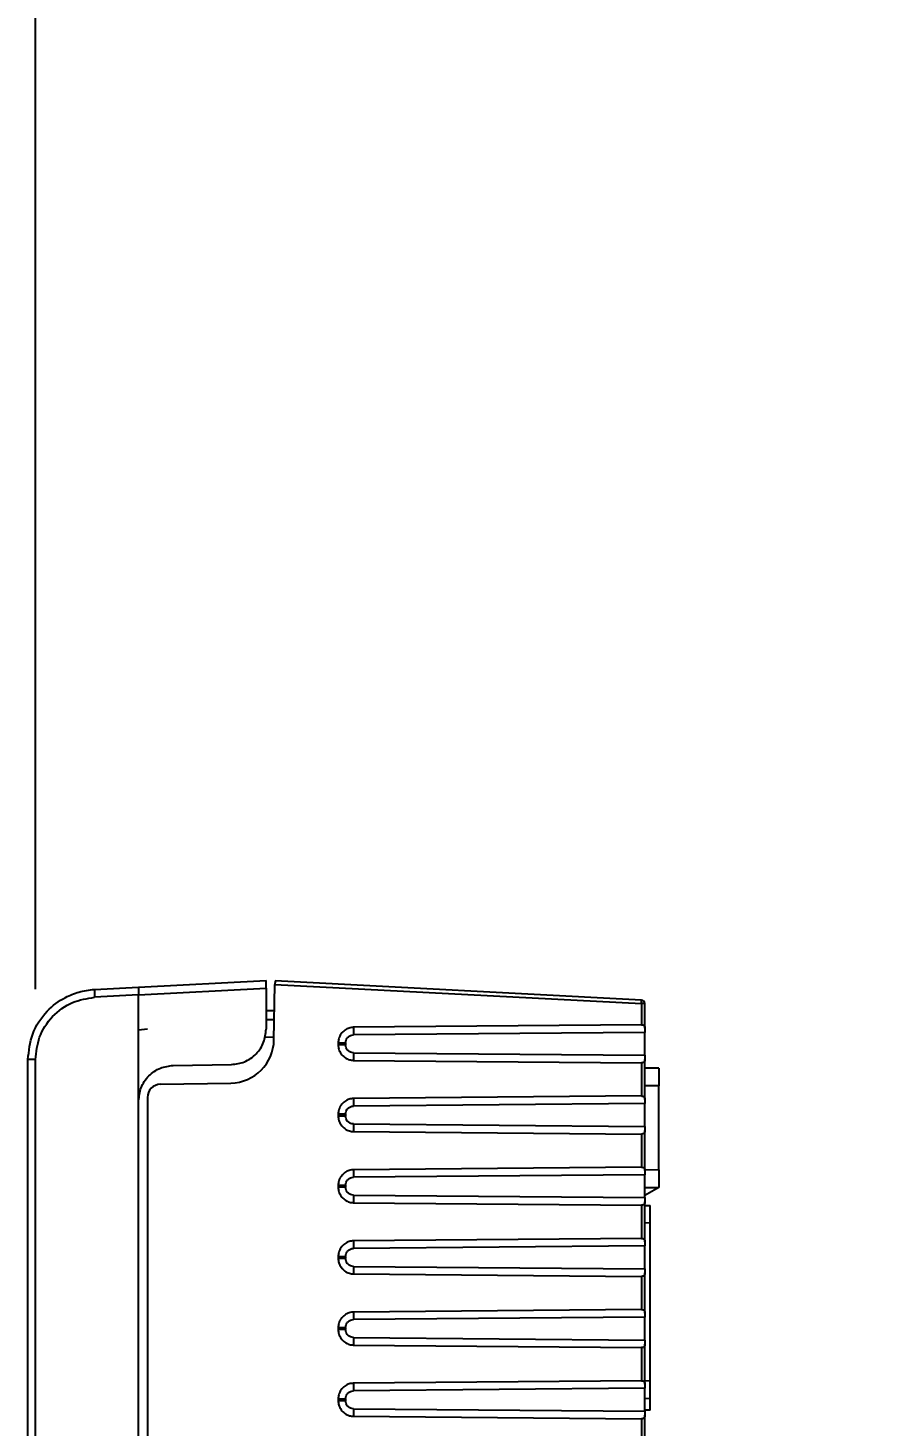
# Model space of a CAD drawing. Extents: x 150 to 4150, y 50 to 2920.
# Drawn here: x 1826.4 to 1946.3, y 2013.8 to 2212.7 of the extents above; entities that cross this region are included whole.
import ezdxf

# ---------------------------------------------------------------- set-up
doc = ezdxf.new("R2010")
doc.units = 0
doc.header["$LTSCALE"] = 10
doc.linetypes.add('SLD-KATı', pattern=[0])
doc.layers.get('0').update_dxf_attribs({"linetype": 'CONTINUOUS'})
doc.styles.add('SLDTEXTSTYLE1', font='GOTHIC.TTF', dxfattribs={"width": 0.913})
doc.dimstyles.new('SLDDIMSTYLE1', dxfattribs={"dimtxt": 35, "dimasz": 33.02, "dimexe": 0, "dimexo": 0.0625, "dimgap": 8.75, "dimtad": 1, "dimdec": 0, "dimlfac": 0.4, "dimrnd": 1e-09, "dimzin": 12, "dimtxsty": 'SLDTEXTSTYLE1', "dimsah": 1, "dimcen": 0.09, "dimazin": 3, "dimtfac": 1, "dimtdec": 0, "dimtofl": 0, "dimtmove": 0, "dimatfit": 3, "dimtolj": 1, "dimtzin": 12})

# ---------------------------------------------------------------- blocks, each defined once
blk = doc.blocks.new('_D_6')
at = {"color": 7, "linetype": 'SLD-KATı'}
for p, q in [((1827.42, 2075.93), (1827.42, 2774.35)), ((2420.73, 2483.92), (2420.73, 2774.35)), ((2420.73, 2764.35), (1827.42, 2764.35))]:
    blk.add_line(p, q, dxfattribs=at)
for points in [[(1827.42, 2764.35), (1860.44, 2759.27), (1860.44, 2769.43)], [(2420.73, 2764.35), (2387.71, 2769.43), (2387.71, 2759.27)]]:
    blk.add_solid(points, dxfattribs=at)
at = {"color": 7, "linetype": 'SLD-KATı', "insert": (2084.92, 2809.05), "char_height": 35, "attachment_point": 1, "style": 'SLDTEXTSTYLE1'}
blk.add_mtext('237', dxfattribs=at)

msp = doc.modelspace()

# ---------------------------------------------------------------- linework, layer by layer
at = {"color": 7, "linetype": 'SLD-KATı'}
for p, q in [((1835.83, 2075.92), (1842.08, 2076.24)), ((1842.08, 2076.24), (1860.23, 2077.19)), ((1861.35, 2068.73), (1861.49, 2076.63)), ((1861.49, 2076.63), (1913.63, 2073.9)), ((1913.63, 2074.39), (1861.5, 2077.13)), ((1842.1, 2075.12), (1835.83, 2074.79)), ((1842.1, 2075.12), (1860.23, 2076.07)), ((1842.1, 2075.12), (1842.1, 2075.12)), ((1842.1, 2060.09), (1842.1, 2075.12)), ((1860.23, 2076.07), (1860.23, 2070.24)), ((1860.23, 2072.9), (1861.43, 2072.92)), ((1913.63, 2073.9), (1913.63, 2070.87)), ((1914.1, 2073.9), (1913.63, 2073.9)), ((1914.1, 2070.38), (1914.1, 2073.9)), ((1842.1, 2070.16), (1843.35, 2070.32)), ((1913.63, 2070.87), (1872.68, 2070.52)), ((1914.1, 2070.38), (1914.1, 2069.8)), ((1870.49, 2068.31), (1870.49, 2068.02)), ((1870.49, 2068.31), (1871.54, 2068.31)), ((1871.54, 2068.31), (1871.54, 2068.02)), ((1914.1, 2069.8), (1872.65, 2069.44)), ((1914.1, 2066.54), (1914.1, 2069.8)), ((1871.54, 2068.02), (1870.49, 2068.02)), ((1872.65, 2066.9), (1914.1, 2066.54)), ((1914.1, 2066.54), (1914.1, 2065.95)), ((1827.42, 2065.93), (1826.35, 2065.93)), ((1826.35, 1968.96), (1826.35, 2065.93)), ((1827.42, 1970.38), (1827.42, 2065.93)), ((1847.02, 2065.09), (1855.32, 2065.24)), ((1872.68, 2065.82), (1913.63, 2065.46)), ((1913.63, 2065.46), (1913.63, 2060.75)), ((1914.1, 2060.26), (1914.1, 2065.95)), ((1916.1, 2064.69), (1914.1, 2064.71)), ((1916.1, 2064.69), (1916.1, 2062.19)), ((1845.2, 2062.41), (1855.21, 2062.59)), ((1843.35, 2060.54), (1843.35, 1969.98)), ((1913.63, 2060.75), (1872.68, 2060.39)), ((1916.1, 2062.19), (1914.1, 2062.21)), ((1914.1, 2060.26), (1914.1, 2059.67)), ((1916.1, 2050.24), (1916.1, 2062.19)), ((1842.1, 1969.97), (1842.1, 2060.09)), ((1914.1, 2059.67), (1872.65, 2059.31)), ((1914.1, 2056.41), (1914.1, 2059.67)), ((1870.49, 2058.19), (1870.49, 2057.9)), ((1870.49, 2058.19), (1871.54, 2058.19)), ((1871.54, 2057.9), (1870.49, 2057.9)), ((1871.54, 2058.19), (1871.54, 2057.9)), ((1872.65, 2056.77), (1914.1, 2056.41)), ((1914.1, 2056.41), (1914.1, 2055.83)), ((1872.68, 2055.69), (1913.63, 2055.34)), ((1913.63, 2055.34), (1913.63, 2050.62)), ((1914.1, 2050.13), (1914.1, 2055.83)), ((1913.63, 2050.62), (1872.68, 2050.27)), ((1914.1, 2049.55), (1872.65, 2049.19)), ((1916.1, 2050.24), (1914.1, 2050.22)), ((1914.1, 2050.13), (1914.1, 2049.55)), ((1914.1, 2046.29), (1914.1, 2049.55)), ((1916.1, 2050.24), (1916.1, 2047.74)), ((1870.49, 2048.06), (1870.49, 2047.77)), ((1870.49, 2048.06), (1871.54, 2048.06)), ((1871.54, 2047.77), (1870.49, 2047.77)), ((1871.54, 2048.06), (1871.54, 2047.77)), ((1872.65, 2046.65), (1914.1, 2046.29)), ((1914.1, 2047.72), (1916.1, 2047.74)), ((1916.1, 2047.74), (1914.1, 2046.58)), ((1872.68, 2045.57), (1913.63, 2045.21)), ((1913.63, 2045.21), (1913.63, 2040.5)), ((1914.1, 2046.29), (1914.1, 2045.7)), ((1914.1, 2040.01), (1914.1, 2045.7)), ((1914.1, 2045.19), (1914.85, 2045.17)), ((1914.85, 2042.67), (1914.1, 2042.69)), ((1914.85, 2020.22), (1914.85, 2042.67)), ((1913.63, 2040.5), (1872.68, 2040.14)), ((1914.1, 2039.42), (1872.65, 2039.06)), ((1914.1, 2040.01), (1914.1, 2039.42)), ((1914.1, 2036.16), (1914.1, 2039.42)), ((1870.49, 2037.94), (1870.49, 2037.65)), ((1870.49, 2037.94), (1871.54, 2037.94)), ((1871.54, 2037.65), (1870.49, 2037.65)), ((1871.54, 2037.94), (1871.54, 2037.65)), ((1872.65, 2036.52), (1914.1, 2036.16)), ((1872.68, 2035.44), (1913.63, 2035.09)), ((1913.63, 2035.09), (1913.63, 2030.37)), ((1914.1, 2036.16), (1914.1, 2035.58)), ((1914.1, 2029.88), (1914.1, 2035.58)), ((1914.1, 2029.3), (1872.65, 2028.94)), ((1913.63, 2030.37), (1872.68, 2030.02)), ((1914.1, 2029.88), (1914.1, 2029.3)), ((1914.1, 2026.04), (1914.1, 2029.3)), ((1870.49, 2027.81), (1870.49, 2027.52)), ((1870.49, 2027.81), (1871.54, 2027.81)), ((1871.54, 2027.52), (1870.49, 2027.52)), ((1871.54, 2027.81), (1871.54, 2027.52)), ((1872.65, 2026.4), (1914.1, 2026.04)), ((1872.68, 2025.32), (1913.63, 2024.96)), ((1913.63, 2024.96), (1913.63, 2020.25)), ((1914.1, 2026.04), (1914.1, 2025.45)), ((1914.1, 2019.76), (1914.1, 2025.45)), ((1914.1, 2019.17), (1872.65, 2018.81)), ((1913.63, 2020.25), (1872.68, 2019.89)), ((1914.85, 2020.22), (1914.1, 2020.19)), ((1914.1, 2019.76), (1914.1, 2019.17)), ((1914.1, 2015.91), (1914.1, 2019.17)), ((1870.49, 2017.69), (1870.49, 2017.4)), ((1870.49, 2017.69), (1871.54, 2017.69)), ((1871.54, 2017.4), (1870.49, 2017.4)), ((1871.54, 2017.69), (1871.54, 2017.4)), ((1914.85, 2017.72), (1914.1, 2017.69)), ((1872.65, 2016.27), (1914.1, 2015.91)), ((1872.68, 2015.19), (1913.63, 2014.84)), ((1913.63, 2014.84), (1913.63, 2010.12)), ((1914.85, 2016.07), (1914.1, 2016.04)), ((1914.1, 2015.91), (1914.1, 2015.33)), ((1914.1, 2009.63), (1914.1, 2015.33))]:
    msp.add_line(p, q, dxfattribs=at)
at = {"color": 8, "linetype": 'SLD-KATı'}
for p, q in [((1860.23, 2071.63), (1861.4, 2071.65)), ((1860.02, 2069.12), (1861.36, 2069.15))]:
    msp.add_line(p, q, dxfattribs=at)
at = {"color": 7, "linetype": 'SLD-KATı', "flags": 128}
msp.add_lwpolyline([(1861.5, 2077.13), (1861.5, 2077.12), (1861.5, 2077.09), (1861.5, 2077.04), (1861.5, 2076.98), (1861.5, 2076.9), (1861.49, 2076.82), (1861.49, 2076.72), (1861.49, 2076.63)], dxfattribs=at)
at = {"color": 7, "linetype": 'SLD-KATı'}
for centre, radius, start, end in [((1841.2, 2075.35), 5.4, 174.0283, 185.9717), ((1911.26, 2074.14), 2.39, 353.9969, 6.0031), ((1913.6, 2073.9), 0.5, 0, 87), ((1886.82, 2069.68), 14.17, 176.6001, 180.9619), ((1855.1, 2068.84), 6.25, 271, 359), ((1886.82, 2066.66), 14.17, 179.0383, 183.3997), ((1845.23, 2060.54), 1.88, 91, 180), ((1886.82, 2059.55), 14.17, 176.6001, 180.9619), ((1886.82, 2056.53), 14.17, 179.0383, 183.3997), ((1886.82, 2049.43), 14.17, 176.6001, 180.9618), ((1886.83, 2046.41), 14.17, 179.0384, 183.3996), ((1886.82, 2039.3), 14.17, 176.6001, 180.9618), ((1886.83, 2036.28), 14.17, 179.0384, 183.3996), ((1886.83, 2029.18), 14.17, 176.6004, 180.9616), ((1886.82, 2026.16), 14.17, 179.0382, 183.3999), ((1886.83, 2019.05), 14.17, 176.6004, 180.9616), ((1886.82, 2016.03), 14.17, 179.0382, 183.3999)]:
    msp.add_arc(centre, radius, start, end, dxfattribs=at)
for points, knots in [([(1842.08, 2076.24), (1842.08, 2076.24), (1842.08, 2076.22), (1842.07, 2076.13), (1842.07, 2076), (1842.08, 2075.79), (1842.09, 2075.49), (1842.1, 2075.24), (1842.1, 2075.12)], [0, 0, 0, 0, 0.155052, 0.30158, 0.439586, 0.569055, 0.801427, 1, 1, 1, 1]), ([(1860.23, 2076.07), (1860.23, 2076.15), (1860.23, 2076.31), (1860.23, 2076.54), (1860.23, 2076.74), (1860.23, 2076.96), (1860.23, 2077.15), (1860.23, 2077.18), (1860.23, 2077.19)], [0, 0, 0, 0, 0.140265, 0.276226, 0.407891, 0.535261, 0.776064, 1, 1, 1, 1]), ([(1826.35, 2065.93), (1826.49, 2067.16), (1826.76, 2069.69), (1828.82, 2072.82), (1831.28, 2074.68), (1833.64, 2075.65), (1835.07, 2075.83), (1835.83, 2075.92)], [0, 0, 0, 0, 0.243222, 0.499083, 0.714496, 0.848586, 1, 1, 1, 1]), ([(1827.42, 2065.93), (1827.54, 2067.01), (1827.78, 2069.26), (1829.71, 2072.18), (1832.53, 2074.26), (1834.76, 2074.62), (1835.83, 2074.79)], [0, 0, 0, 0, 0.2406266, 0.499777, 0.7590787, 1, 1, 1, 1]), ([(1855.32, 2065.24), (1855.94, 2065.31), (1856.9, 2065.43), (1858.04, 2066.06), (1858.82, 2066.71), (1859.45, 2067.5), (1860.06, 2068.65), (1860.16, 2069.61), (1860.23, 2070.24)], [0, 0, 0, 0, 0.239692, 0.369768, 0.500021, 0.630088, 0.76033, 1, 1, 1, 1]), ([(1872.68, 2070.52), (1872.47, 2070.5), (1872.02, 2070.45), (1871.39, 2070.12), (1870.86, 2069.59), (1870.54, 2068.95), (1870.51, 2068.5), (1870.49, 2068.31)], [0, 0, 0, 0, 0.182529, 0.392913, 0.610074, 0.833199, 1, 1, 1, 1]), ([(1913.63, 2070.87), (1913.68, 2070.87), (1913.78, 2070.87), (1913.9, 2070.83), (1914, 2070.76), (1914.08, 2070.65), (1914.1, 2070.51), (1914.1, 2070.41), (1914.1, 2070.38)], [0, 0, 0, 0, 0.1539008, 0.307678, 0.4636596, 0.6324535, 0.8948247, 1, 1, 1, 1]), ([(1871.54, 2068.31), (1871.55, 2068.45), (1871.58, 2068.67), (1871.71, 2068.93), (1871.86, 2069.11), (1872.04, 2069.26), (1872.3, 2069.4), (1872.51, 2069.42), (1872.65, 2069.44)], [0, 0, 0, 0, 0.2394273, 0.3710918, 0.4997774, 0.6315338, 0.7602795, 1, 1, 1, 1]), ([(1870.49, 2068.02), (1870.51, 2067.81), (1870.55, 2067.36), (1870.88, 2066.73), (1871.4, 2066.2), (1872.04, 2065.87), (1872.48, 2065.84), (1872.68, 2065.82)], [0, 0, 0, 0, 0.182555, 0.39237, 0.609389, 0.832518, 1, 1, 1, 1]), ([(1872.65, 2066.9), (1872.51, 2066.91), (1872.29, 2066.94), (1872.03, 2067.08), (1871.86, 2067.23), (1871.71, 2067.4), (1871.58, 2067.66), (1871.55, 2067.88), (1871.54, 2068.02)], [0, 0, 0, 0, 0.239721, 0.3715, 0.50023, 0.631917, 0.760572, 1, 1, 1, 1]), ([(1842.1, 2060.09), (1842.17, 2060.72), (1842.27, 2061.68), (1842.88, 2062.83), (1843.51, 2063.62), (1844.29, 2064.27), (1845.44, 2064.9), (1846.4, 2065.02), (1847.02, 2065.09)], [0, 0, 0, 0, 0.239669, 0.369724, 0.499979, 0.630051, 0.76029, 1, 1, 1, 1]), ([(1914.1, 2065.95), (1914.1, 2065.88), (1914.1, 2065.75), (1914.04, 2065.61), (1913.93, 2065.52), (1913.8, 2065.47), (1913.68, 2065.46), (1913.63, 2065.46)], [0, 0, 0, 0, 0.265369, 0.47439, 0.649661, 0.825653, 1, 1, 1, 1]), ([(1872.68, 2060.39), (1872.47, 2060.37), (1872.02, 2060.33), (1871.39, 2060), (1870.86, 2059.46), (1870.54, 2058.82), (1870.51, 2058.38), (1870.49, 2058.19)], [0, 0, 0, 0, 0.182531, 0.392916, 0.610071, 0.833197, 1, 1, 1, 1]), ([(1913.63, 2060.75), (1913.68, 2060.75), (1913.78, 2060.74), (1913.9, 2060.7), (1914, 2060.64), (1914.08, 2060.52), (1914.1, 2060.39), (1914.1, 2060.29), (1914.1, 2060.26)], [0, 0, 0, 0, 0.1539008, 0.307678, 0.4636596, 0.6324535, 0.8948247, 1, 1, 1, 1]), ([(1871.54, 2058.19), (1871.55, 2058.33), (1871.58, 2058.55), (1871.71, 2058.81), (1871.86, 2058.99), (1872.04, 2059.13), (1872.3, 2059.27), (1872.51, 2059.3), (1872.65, 2059.31)], [0, 0, 0, 0, 0.239411, 0.371079, 0.499767, 0.631526, 0.760274, 1, 1, 1, 1]), ([(1870.49, 2057.9), (1870.51, 2057.69), (1870.55, 2057.24), (1870.88, 2056.6), (1871.4, 2056.07), (1872.04, 2055.75), (1872.48, 2055.71), (1872.68, 2055.69)], [0, 0, 0, 0, 0.182555, 0.39237, 0.609389, 0.832518, 1, 1, 1, 1]), ([(1872.65, 2056.77), (1872.51, 2056.79), (1872.29, 2056.81), (1872.03, 2056.95), (1871.86, 2057.1), (1871.71, 2057.28), (1871.58, 2057.54), (1871.55, 2057.76), (1871.54, 2057.9)], [0, 0, 0, 0, 0.239727, 0.371497, 0.500228, 0.631916, 0.760591, 1, 1, 1, 1]), ([(1914.1, 2055.83), (1914.1, 2055.76), (1914.1, 2055.63), (1914.04, 2055.48), (1913.93, 2055.4), (1913.8, 2055.34), (1913.68, 2055.34), (1913.63, 2055.34)], [0, 0, 0, 0, 0.265369, 0.47439, 0.649661, 0.825653, 1, 1, 1, 1]), ([(1913.63, 2050.62), (1913.68, 2050.62), (1913.78, 2050.62), (1913.9, 2050.58), (1914, 2050.51), (1914.08, 2050.4), (1914.1, 2050.26), (1914.1, 2050.16), (1914.1, 2050.13)], [0, 0, 0, 0, 0.1538998, 0.3076759, 0.4636393, 0.6324559, 0.8948254, 1, 1, 1, 1]), ([(1872.68, 2050.27), (1872.47, 2050.25), (1872.02, 2050.2), (1871.39, 2049.87), (1870.86, 2049.34), (1870.54, 2048.7), (1870.51, 2048.25), (1870.49, 2048.06)], [0, 0, 0, 0, 0.182531, 0.392916, 0.610071, 0.833197, 1, 1, 1, 1]), ([(1871.54, 2048.06), (1871.55, 2048.2), (1871.58, 2048.42), (1871.71, 2048.68), (1871.86, 2048.86), (1872.04, 2049.01), (1872.3, 2049.15), (1872.51, 2049.17), (1872.65, 2049.19)], [0, 0, 0, 0, 0.23941, 0.371076, 0.499763, 0.631535, 0.760272, 1, 1, 1, 1]), ([(1870.49, 2047.77), (1870.51, 2047.56), (1870.55, 2047.11), (1870.88, 2046.48), (1871.4, 2045.95), (1872.04, 2045.62), (1872.48, 2045.59), (1872.68, 2045.57)], [0, 0, 0, 0, 0.182545, 0.39237, 0.609383, 0.832517, 1, 1, 1, 1]), ([(1872.65, 2046.65), (1872.51, 2046.66), (1872.29, 2046.69), (1872.03, 2046.83), (1871.86, 2046.98), (1871.71, 2047.15), (1871.58, 2047.41), (1871.55, 2047.63), (1871.54, 2047.77)], [0, 0, 0, 0, 0.239727, 0.371497, 0.500228, 0.631916, 0.760591, 1, 1, 1, 1]), ([(1914.1, 2045.7), (1914.1, 2045.63), (1914.1, 2045.5), (1914.04, 2045.36), (1913.93, 2045.27), (1913.8, 2045.22), (1913.68, 2045.21), (1913.63, 2045.21)], [0, 0, 0, 0, 0.265338, 0.474387, 0.649659, 0.825652, 1, 1, 1, 1]), ([(1914.85, 2042.67), (1914.85, 2042.99), (1914.85, 2043.65), (1914.86, 2044.48), (1914.85, 2045.05), (1914.85, 2045.13), (1914.85, 2045.17)], [0, 0, 0, 0, 0.250039, 0.499997, 0.74996, 1, 1, 1, 1]), ([(1913.63, 2040.5), (1913.68, 2040.5), (1913.78, 2040.49), (1913.9, 2040.45), (1914, 2040.39), (1914.08, 2040.27), (1914.1, 2040.14), (1914.1, 2040.04), (1914.1, 2040.01)], [0, 0, 0, 0, 0.153899, 0.307675, 0.463638, 0.632454, 0.894792, 1, 1, 1, 1]), ([(1872.68, 2040.14), (1872.47, 2040.12), (1872.02, 2040.08), (1871.39, 2039.75), (1870.86, 2039.21), (1870.54, 2038.57), (1870.51, 2038.13), (1870.49, 2037.94)], [0, 0, 0, 0, 0.182531, 0.392916, 0.610071, 0.833197, 1, 1, 1, 1]), ([(1871.54, 2037.94), (1871.55, 2038.08), (1871.58, 2038.3), (1871.71, 2038.56), (1871.86, 2038.74), (1872.04, 2038.88), (1872.3, 2039.02), (1872.51, 2039.05), (1872.65, 2039.06)], [0, 0, 0, 0, 0.23941, 0.371076, 0.499763, 0.631535, 0.760272, 1, 1, 1, 1]), ([(1870.49, 2037.65), (1870.51, 2037.44), (1870.55, 2036.99), (1870.88, 2036.35), (1871.4, 2035.82), (1872.04, 2035.5), (1872.48, 2035.46), (1872.68, 2035.44)], [0, 0, 0, 0, 0.182545, 0.39237, 0.609383, 0.832517, 1, 1, 1, 1]), ([(1872.65, 2036.52), (1872.51, 2036.54), (1872.29, 2036.56), (1872.03, 2036.7), (1871.86, 2036.85), (1871.71, 2037.03), (1871.58, 2037.29), (1871.55, 2037.51), (1871.54, 2037.65)], [0, 0, 0, 0, 0.2397277, 0.3714981, 0.5002432, 0.6319148, 0.7605906, 1, 1, 1, 1]), ([(1914.1, 2035.58), (1914.1, 2035.51), (1914.1, 2035.38), (1914.04, 2035.23), (1913.93, 2035.15), (1913.8, 2035.09), (1913.68, 2035.09), (1913.63, 2035.09)], [0, 0, 0, 0, 0.265338, 0.474387, 0.649659, 0.825652, 1, 1, 1, 1]), ([(1872.68, 2030.02), (1872.47, 2030), (1872.02, 2029.95), (1871.39, 2029.62), (1870.86, 2029.09), (1870.54, 2028.45), (1870.51, 2028), (1870.49, 2027.81)], [0, 0, 0, 0, 0.182531, 0.392911, 0.610073, 0.833198, 1, 1, 1, 1]), ([(1871.54, 2027.81), (1871.55, 2027.95), (1871.58, 2028.17), (1871.71, 2028.43), (1871.86, 2028.61), (1872.04, 2028.76), (1872.3, 2028.9), (1872.51, 2028.92), (1872.65, 2028.94)], [0, 0, 0, 0, 0.23941, 0.371076, 0.499763, 0.631535, 0.760272, 1, 1, 1, 1]), ([(1913.63, 2030.37), (1913.68, 2030.37), (1913.78, 2030.37), (1913.9, 2030.33), (1914, 2030.26), (1914.08, 2030.15), (1914.1, 2030.01), (1914.1, 2029.91), (1914.1, 2029.88)], [0, 0, 0, 0, 0.153902, 0.307677, 0.463639, 0.632455, 0.894792, 1, 1, 1, 1]), ([(1870.49, 2027.52), (1870.51, 2027.31), (1870.55, 2026.86), (1870.88, 2026.23), (1871.4, 2025.7), (1872.04, 2025.37), (1872.48, 2025.34), (1872.68, 2025.32)], [0, 0, 0, 0, 0.182545, 0.392371, 0.609384, 0.832519, 1, 1, 1, 1]), ([(1872.65, 2026.4), (1872.51, 2026.41), (1872.29, 2026.44), (1872.03, 2026.58), (1871.86, 2026.73), (1871.71, 2026.9), (1871.58, 2027.16), (1871.55, 2027.38), (1871.54, 2027.52)], [0, 0, 0, 0, 0.2397277, 0.3714981, 0.5002432, 0.6319148, 0.7605906, 1, 1, 1, 1]), ([(1914.1, 2025.45), (1914.1, 2025.38), (1914.1, 2025.25), (1914.04, 2025.11), (1913.93, 2025.02), (1913.8, 2024.97), (1913.68, 2024.96), (1913.63, 2024.96)], [0, 0, 0, 0, 0.265363, 0.47438, 0.649668, 0.825657, 1, 1, 1, 1]), ([(1872.68, 2019.89), (1872.47, 2019.87), (1872.02, 2019.83), (1871.39, 2019.5), (1870.86, 2018.96), (1870.54, 2018.32), (1870.51, 2017.88), (1870.49, 2017.69)], [0, 0, 0, 0, 0.182529, 0.392913, 0.610074, 0.833199, 1, 1, 1, 1]), ([(1871.54, 2017.69), (1871.55, 2017.83), (1871.58, 2018.05), (1871.71, 2018.31), (1871.86, 2018.49), (1872.04, 2018.63), (1872.3, 2018.77), (1872.51, 2018.8), (1872.65, 2018.81)], [0, 0, 0, 0, 0.239409, 0.371075, 0.499778, 0.631536, 0.760273, 1, 1, 1, 1]), ([(1913.63, 2020.25), (1913.68, 2020.25), (1913.78, 2020.24), (1913.9, 2020.2), (1914, 2020.14), (1914.08, 2020.02), (1914.1, 2019.89), (1914.1, 2019.79), (1914.1, 2019.76)], [0, 0, 0, 0, 0.153906, 0.307685, 0.463652, 0.632448, 0.894823, 1, 1, 1, 1]), ([(1914.85, 2017.72), (1914.85, 2017.76), (1914.85, 2017.83), (1914.86, 2018.41), (1914.85, 2019.23), (1914.85, 2019.89), (1914.85, 2020.22)], [0, 0, 0, 0, 0.25004, 0.500003, 0.749961, 1, 1, 1, 1]), ([(1870.49, 2017.4), (1870.51, 2017.19), (1870.55, 2016.74), (1870.88, 2016.1), (1871.4, 2015.57), (1872.04, 2015.25), (1872.48, 2015.21), (1872.68, 2015.19)], [0, 0, 0, 0, 0.182545, 0.392371, 0.609384, 0.832519, 1, 1, 1, 1]), ([(1872.65, 2016.27), (1872.51, 2016.29), (1872.29, 2016.31), (1872.03, 2016.45), (1871.86, 2016.6), (1871.71, 2016.78), (1871.58, 2017.04), (1871.55, 2017.26), (1871.54, 2017.4)], [0, 0, 0, 0, 0.2397277, 0.3714981, 0.5002432, 0.6319148, 0.7605906, 1, 1, 1, 1]), ([(1914.85, 2016.07), (1914.85, 2016.1), (1914.85, 2016.18), (1914.86, 2016.76), (1914.85, 2017.32), (1914.85, 2017.66), (1914.85, 2017.69)], [0, 0, 0, 0, 0.324621, 0.649145, 0.973671, 1, 1, 1, 1]), ([(1914.1, 2015.33), (1914.1, 2015.26), (1914.1, 2015.13), (1914.04, 2014.98), (1913.93, 2014.9), (1913.8, 2014.84), (1913.68, 2014.84), (1913.63, 2014.84)], [0, 0, 0, 0, 0.265364, 0.474382, 0.64967, 0.82566, 1, 1, 1, 1])]:
    msp.add_open_spline(points, degree=3, knots=knots, dxfattribs=at)

# ---------------------------------------------------------------- dimensions: what is measured, and where the dimension line sits
dim = msp.add_linear_dim(base=(1827.42, 2764.35), p1=(2420.73, 2473.92), p2=(1827.42, 2065.93), dimstyle='SLDDIMSTYLE1', dxfattribs=at)
dim.commit()
dim.dimension.update_dxf_attribs({"geometry": '_D_6', "text_midpoint": (2123.71, 2764.35), "dimtype": 160})

doc.saveas('drawing.dxf')
